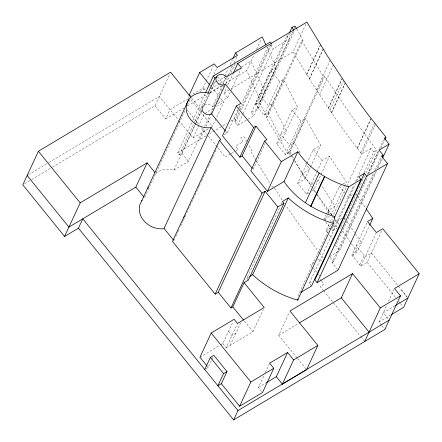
<?xml version="1.0" encoding="UTF-8"?>
<svg xmlns="http://www.w3.org/2000/svg" width="442" height="442" viewBox="0 0 442 442"><rect width="100%" height="100%" fill="white"/><g stroke="black" fill="none" stroke-linecap="round" stroke-linejoin="round"><path stroke-width="0.33" stroke-dasharray="2.21 1.66" d="M298.51 296.444L299.223 293.372L333.13 220.331M52.311 167.203L154.998 105.793L169.728 74.057M154.998 105.793L165.684 118.986L170.021 109.638L188.856 98.378M144.772 197.154L185.596 109.213M187.331 105.467L190.231 99.223M189.59 96.08L202.933 88.102L205.817 81.886M206.105 81.262L213.32 65.72M213.989 74.372L216.873 68.151M195.823 123.406L181.911 153.374L179.336 154.915L177.673 152.86L192.452 121.02M192.745 120.395L205.204 93.555M179.336 154.915L194.408 122.451M194.695 121.826L202.232 105.594M202.519 104.969L207.734 93.732M155.744 173.513C160.579 169.247 167.783 168.314 173.844 170.17L195.579 123.351M195.872 122.727L201.668 110.24M203.983 105.246L209.491 93.384M196.11 122.782L201.618 110.92M203.359 107.174L215.53 80.958M178.695 120.357L193.01 138.042L203.977 114.412M224.845 75.974L228.221 68.703M230.194 64.455L232.442 59.609M204.309 104.92A6.022 5.111 24.9 0 1 212.558 106.688L222.912 84.383M223.199 83.765L226.359 76.952M219.856 83.439L226.249 79.615L227.376 77.19M228.497 74.764L232.719 65.67M234.127 62.642L236.658 57.184M173.844 170.17L188.447 161.44L204.381 127.108M204.674 126.484L210.469 113.997M210.757 113.373L220.033 93.395M221.188 90.897L223.796 85.278M200.016 139.495L204.944 128.882M206.105 126.384L211.027 115.776M226.1 83.311L228.995 77.068M231.028 72.698L235.083 63.957M217.784 103.561L227.652 97.66L224 93.14L226.586 87.566M227.74 85.091L232.912 73.941M211.276 127.114L212.431 126.423L223.685 102.174L220.26 97.942M227.652 97.66L241.172 68.543M225.376 83.284L246.702 70.532L253.923 54.968M256.526 49.371L261.139 39.426M173.916 240.597L174.728 238.846M175.817 236.503L177.717 232.415M177.988 231.829L179.286 229.033M180.667 226.05L183.203 220.591M183.485 219.989L184.331 218.166M185.17 216.348L194.734 195.745M195.027 195.126L199.082 186.386M199.37 185.762L201.403 181.391M201.69 180.767L205.745 172.026M206.038 171.402L208.066 167.032M208.353 166.407L212.414 157.667M212.701 157.043L214.729 152.672M215.022 152.048L216.757 148.302M217.05 147.678L219.077 143.307M224.221 134.777L227.1 133.053L238.603 108.279M238.89 107.66L240.039 105.179M230.503 121.263L234.608 118.81L238.376 110.693M239.536 108.196L268.222 46.393M246.293 120.207L237.614 125.395L234.702 121.804L239.918 110.566M240.21 109.942L270.344 45.012L271.913 44.078L241.194 110.251M234.702 121.804L236.271 120.865L240.039 112.749M237.614 125.395L242.829 114.158M243.117 113.533L273.255 48.609L289.46 38.918L286.875 35.73L294.228 31.332L258.587 108.119L251.233 112.517L253.813 115.705L246.868 119.859M251.233 112.517L286.875 35.73M310.527 166.977L320.632 145.219L305.61 118.301L290.013 151.899L285.35 154.683L276.471 143.711L281.874 140.479L297.466 106.881L283.582 79.289L267.985 112.881L264.15 115.18L255.266 104.207L270.858 70.609L276.079 67.488L266.797 46.913M258.587 108.119L256.349 104.119L288.803 34.2M256.349 104.119L259.526 102.98L292.56 31.813M294.013 28.691L295.168 26.194M276.079 67.488L260.487 101.08L246.702 70.532M253.813 115.705L289.46 38.918M231.083 88.908L293.074 51.836L306.875 22.1M264.15 115.18L279.742 81.582L283.582 79.289M365.816 173.231L376.54 150.131L349.849 113.539L324.715 76.184L289.074 152.971L287.836 153.49L266.095 117.395L301.742 40.609L303.008 40.123L296.803 29.095M266.095 117.395L267.366 116.909L303.008 40.123M253.111 169.408L265.189 143.39M306.599 74.494L320.4 44.764M306.748 74.737L320.549 45.007M276.471 143.711L292.063 110.113L297.466 106.881M309.295 78.814L323.096 49.084M309.45 79.057L323.251 49.327M285.35 154.683L300.947 121.086L305.61 118.301M316.4 89.997L330.202 60.267M287.836 153.49L323.478 76.704L324.715 76.184M319.533 94.842L333.334 65.107M248.349 280.079L246.84 278.217L279.874 207.049M281.327 203.928L282.195 202.055M328.345 108.047L342.147 78.311M205.9 368.821L208.199 367.446L211.574 360.169M211.856 359.567L212.978 357.142M328.505 108.279L342.307 78.549M329.909 110.334L343.71 80.599M220.508 344.942L222.856 343.533L232.989 321.71M308.82 192.834L306.555 194.193L297.676 183.215L306.632 163.921M306.919 163.297L313.267 149.623L320.632 145.219M331.423 112.544L345.224 82.814M331.583 112.782L345.384 83.052M222.856 343.533L226.249 347.727L237.509 323.478M297.676 183.215L305.035 178.811L310.24 167.601M230.16 345.384L240.57 322.958M306.555 194.193L316.665 172.408M316.958 171.783L322.152 160.595L329.511 156.192L346.307 182.049L344.578 185.778M311.654 191.143L313.919 189.789L329.511 156.192M226.249 347.727L252.951 331.754L263.344 309.372M323.82 219.768L326.135 214.779M326.423 214.16L339.417 186.17L342.285 184.452M357.197 148.208L370.998 118.478M357.374 148.44L371.175 118.71M324.82 221L329.157 211.652M330.71 215.646L344.285 186.402M360.755 152.877L374.556 123.141M327.682 232.84L326.003 230.763L330.058 222.022M330.351 221.398L375.446 124.241M296.947 357.771L278.72 335.251L289.394 312.245M261.697 391.518L258.388 387.43L264.161 374.993M265.316 372.507L269.648 363.18M342.213 218.304L337.042 221.392L335.997 220.099L331.66 229.448L332.704 230.741L353.882 185.226M355.622 181.48L370.982 148.396L373.739 151.805L363.888 173.032M311.505 286.029L309.278 283.278L355.257 184.231M356.7 181.115L358.147 177.999M340.898 226.917L364.661 175.728M367.545 174.341L379.109 149.424M379.396 148.799L384.313 138.208M367.777 174.413L378.474 151.368M336.511 243.746L367.738 176.468M369.186 173.358L379.015 152.175M381.043 147.816L384.512 140.341M337.655 269.598L332.03 262.647L373.667 172.944M374.827 170.452L381.474 156.125M332.03 262.647L333.671 261.664L375.313 171.966M376.755 168.85L381.673 158.258M329.605 256.642L339.649 250.636L376.374 171.524M378.109 167.783L382.446 158.44M381.601 231.21L367.164 262.321L360.799 266.123L351.915 255.15L366.932 222.796M352.97 256.448L357.307 247.1M351.915 255.15L357.213 251.979L369.346 225.845M359.805 264.896L364.147 255.553M360.799 266.123L376.103 233.149M381.479 325.246L378.927 322.091L386.728 305.284M388.463 301.554L393.944 289.742M28.321 174.794L48.388 162.794M48.979 162.446L159.335 96.444L178.264 119.821M24.575 183.789L31.067 179.911M31.658 179.557L51.72 167.557M199.883 91.781L206.85 87.615M213.243 83.792L216.729 81.704M217.309 81.361L226.028 76.146M226.608 75.797L230.1 73.709M235.917 70.228L239.409 68.145M241.735 66.753L251.039 61.184L264.824 91.737L259.603 94.859L268.487 105.831L272.327 103.533L286.212 131.13L280.808 134.362L289.692 145.335L294.35 142.551L300.361 153.313M211.138 88.649L219.276 83.787M165.684 118.986L183.927 108.075M187.474 105.958L207.607 93.914M209.978 92.494L221.232 85.765M210.072 93.035L222.337 85.704M224 93.14L230.492 89.256M212.558 106.688L214.884 105.295M204.85 113.439L212.503 108.865M216.624 106.4L223.685 102.174M193.01 138.042L208.397 128.837M255.266 104.207L260.52 101.063M177.673 152.86L206.469 135.639M209.398 133.887L222.298 126.174M222.884 125.821L226.984 123.368M230.586 153.871L225.298 157.032L208.442 136.208M231.172 153.518L235.282 151.059M235.868 150.705L238.221 149.302L235.636 146.114L242.989 141.711L240.752 137.716L243.934 136.578L246.542 141.219M370.982 148.396L361.644 153.976L354.175 144.23A914.934 776.754 24.9 0 1 333.257 115.235L313.582 85.632L293.074 51.836M313.163 183.485L310.897 184.844L302.013 173.866L309.372 169.463L305.704 162.888M316.56 181.458L318.257 180.441L320.124 183.314M373.739 151.805L376.54 150.131M342.859 184.11L346.307 182.049M352.318 194.74L348.296 197.143L346.605 195.055M324.395 219.42L330.135 215.989M326.003 230.763L330.086 228.321M332.417 226.928L335.334 225.182L337.705 228.105M246.84 278.217L248.586 277.173M332.704 230.741L337.296 227.995M313.908 262.266L310.406 264.36L312.93 267.476M317.406 260.172L319.743 258.78L321.715 261.216M309.278 283.278L312.638 281.267M235.79 333.262L231.879 335.6L228.486 331.412M199.939 357.241L219.917 345.29M278.72 335.251L298.577 323.373M258.388 387.43L265.907 382.932M394.938 305.765L383.269 312.743L389.22 320.096M378.927 322.091L390.678 315.069M273.476 186.563L272.239 187.088L271.189 185.342M270.344 45.012L273.255 48.609M270.858 70.609L279.742 81.582M292.063 110.113L300.947 121.086M313.267 149.623L322.152 160.595M339.417 186.17L344.915 192.961M230.304 65.549L231.873 67.488M407.088 296.936L371.501 252.973L365.136 256.774L356.258 245.802L361.556 242.636L354.898 233.05M224.282 77.19L226.249 79.615M331.721 214.823L328.157 210.42L335.053 206.298L321.616 185.612M217.558 76.588L223.68 84.151M367.164 262.321L397.093 299.3M398.828 301.444L400.132 303.052M400.562 303.588L402.734 306.267M325.677 222.055L331.229 228.923M209.972 85.234L211.259 86.82M211.685 87.35L219.829 97.411M329.367 234.917L332.307 238.553M234.608 118.81L236.271 120.865M335.268 245.222L339.649 250.636M202.933 88.102L205.513 91.295M330.014 257.145L333.671 261.664M225.807 131.462L227.1 133.053M381.905 325.771L384.877 329.445M191.745 98.328L201.243 110.058M188.43 96.776L189.104 97.61M190.717 99.599L212.431 126.423M187.264 110.041L199.364 124.992M201.524 127.661L208.011 135.672M313.35 267.996L316.715 272.15M318.395 274.228L320.074 276.305M320.069 279.311L321.268 280.786M321.666 281.278L324.052 284.234L320.229 286.521L323.251 290.256M323.682 290.792L360.407 336.158M360.838 336.693L364.296 340.964M181.911 153.374L188.447 161.44M297.383 358.307L306.499 369.573M244.382 321.174L252.951 331.754M207.37 366.424L208.199 367.446M401.546 290.09L406.949 297.018M339.025 224.437L335.113 219.221M333.472 217.016L334.699 218.668M331.832 214.812L313.035 188.646M355.97 194.148L356.755 195.276M357.147 195.839L365.761 208.237M343.931 217.271L345.5 219.525M347.064 221.779L354.506 232.486M340.379 227.746L341.163 228.873M342.727 231.127L350.948 242.962M351.34 243.525L357.213 251.979M312.643 188.082L294.654 161.523M294.278 160.954L290.93 155.822M313.919 189.789L316.903 194.386M317.279 194.961L329.594 213.922M289.074 152.971L290.554 155.252M274.592 188.275L277.559 192.845A1159.554 984.428 24.9 0 0 282.432 200.237M301.742 40.609L323.478 76.704M256.111 160.308L250.503 150.993L251.769 150.507L248.503 144.705M256.465 160.888L270.835 184.762M259.526 102.98L267.366 116.909M290.013 151.899L292.018 155.485M292.35 156.081L293.687 158.474M295.018 160.871L305.035 178.811M267.985 112.881L281.874 140.479M323.229 257.769A1159.554 984.428 24.9 0 1 319.925 253.371M319.511 252.818A1159.554 984.428 24.9 0 1 285.847 205.337"/><path stroke-width="0.66" d="M249.752 276.477L252.664 274.731A94.378 80.124 24.9 0 0 262.614 282.99L266.161 285.488A94.378 80.124 24.9 0 0 293.499 298.858L297.659 300.135L297.941 298.902M297.659 300.135L333.301 223.343L334.865 216.586C314.814 210.701 295.82 199.099 284.04 181.485L297.842 151.75C309.627 169.363 328.616 180.966 348.666 186.85L360.954 179.507L358.727 176.756L364.324 173.408L366.551 176.159L317.107 282.676L314.881 279.93L364.324 173.408M190.883 97.262L170.595 72.195L38.399 151.252L22.802 184.85L64.582 236.464L78.444 228.177L82.787 218.829L237.973 410.552L233.636 419.9L78.444 228.177M64.582 236.464L80.179 202.872L147.109 162.844L154.882 172.446M27.144 175.502L68.924 227.116L135.854 187.093L147.109 162.844M189.01 95.533L199.685 72.527L214.188 63.852L217.166 67.532L237.503 55.366L235.542 52.941L262.294 36.94L265.951 45.04M141.738 200.845L188.64 99.809M205.784 92.306L213.32 76.074L270.25 42.023L271.498 43.565M208.027 93.107L214.983 78.129L217.039 76.891M233.006 58.394L235.542 52.941M225.381 130.931L211.619 113.948L225.42 84.212A6.022 5.111 24.9 0 1 217.171 82.45A6.022 5.111 24.9 0 1 218.11 75.184A6.022 5.111 24.9 0 1 226.359 76.952L241.459 67.924L237.802 63.41L306.875 22.1L327.384 55.902L347.058 85.499A914.934 776.754 24.9 0 0 367.976 114.5L385.96 137.224L384.8 139.716M233.199 73.322L237.802 63.41M141.993 200.342L139.992 204.337A20.177 17.128 24.9 0 0 163.894 228.707L211.121 127.589L220.818 139.561L219.398 140.412L172.496 241.448L215.16 294.151L218.26 292.295L265.156 191.259L277.863 206.961L230.962 307.997L218.26 292.295M225.42 84.212L240.901 103.323L236.293 106.074L222.492 135.81L239.84 157.242L242.15 155.86L255.951 126.13L266.913 139.672L264.609 141.053L250.807 170.789L267.482 191.386L284.04 181.485M289.383 32.951L291.991 27.332L295.168 26.194L296.477 28.515M239.84 157.242L253.642 127.506L255.951 126.13M215.16 294.151L262.056 193.115L265.156 191.259M267.482 191.386L281.283 161.656L297.842 151.75M333.301 223.343C320.732 219.74 308.814 213.917 298.256 206.204A94.378 80.124 24.9 0 1 288.311 197.944L282.482 201.43L283.991 203.292L248.349 280.079L244.072 282.637L264.205 307.505L237.509 323.478L234.111 319.284L211.193 332.992L199.939 357.241L206.955 365.915M230.962 307.997L232.818 306.886L244.072 282.637M204.751 369.506L210.375 357.385L213.823 355.324L226.978 371.578L221.354 383.7L217.906 385.761L223.536 373.639L226.978 371.578M252.664 274.731L288.311 197.944M305.389 202.734L319.19 173.004M310.693 206.127L324.5 176.391M310.953 206.276L324.754 176.546M221.354 383.7L239.603 406.248L250.863 381.998L273.78 368.291L269.648 363.18L287.571 352.462L293.61 359.926L282.355 384.175L276.316 376.711L287.571 352.462M334.285 217.834L348.666 186.85M360.954 179.507L311.505 286.029L300.98 292.322M273.78 368.291L262.526 392.54L239.603 406.248M382.253 157.015L383.12 155.142L379.054 150.12L389.093 144.114L384.313 138.208L385.96 137.224M382.733 157.816L389.093 144.114M383.12 155.142L381.474 156.125L387.535 163.612L338.086 270.128L317.107 282.676M369.634 225.227L372.81 218.387L366.153 208.801M282.355 384.175L306.588 369.683L317.842 345.434L289.974 311.002L352.545 273.581L380.324 307.903L364.727 341.5M299.162 323.025L341.285 297.831L352.545 273.581M233.636 419.9L384.877 329.445L400.474 295.847L394.524 288.499L419.198 273.742L382.755 228.724L376.396 232.531L367.512 221.553L372.81 218.387M419.198 273.742L403.601 307.339L391.264 314.715M147.484 188.496L148.457 187.358M183.756 217.199L184.701 216.63M277.863 206.961L283.991 203.292M366.551 176.159L387.535 163.612M380.324 307.903L400.474 295.847M293.61 359.926L317.842 345.434M266.482 382.59L276.316 376.711M395.524 305.416L407.938 297.991M237.973 410.552L389.22 320.096M211.121 127.589L210.79 127.672A20.177 17.128 24.9 0 1 186.894 103.301C189.916 94.273 200.911 90.516 209.491 93.384M213.32 76.074L214.983 78.129M236.293 106.074L253.642 127.506M264.609 141.053L281.283 161.656M199.685 72.527L209.541 84.704M242.15 155.86L252.272 168.363M219.398 140.412L262.056 193.115M341.285 297.831L369.064 332.152M135.854 187.093L144.059 197.226M232.818 306.886L243.525 320.113M164.225 228.625L173.496 240.078M211.193 332.992L250.863 381.998M210.375 357.385L223.536 373.639M38.399 151.252L80.179 202.872M291.991 27.332L293.587 30.189M211.619 113.948A6.022 5.111 24.9 0 1 203.884 112.749A6.022 5.111 24.9 0 1 203.243 105.782"/></g></svg>
